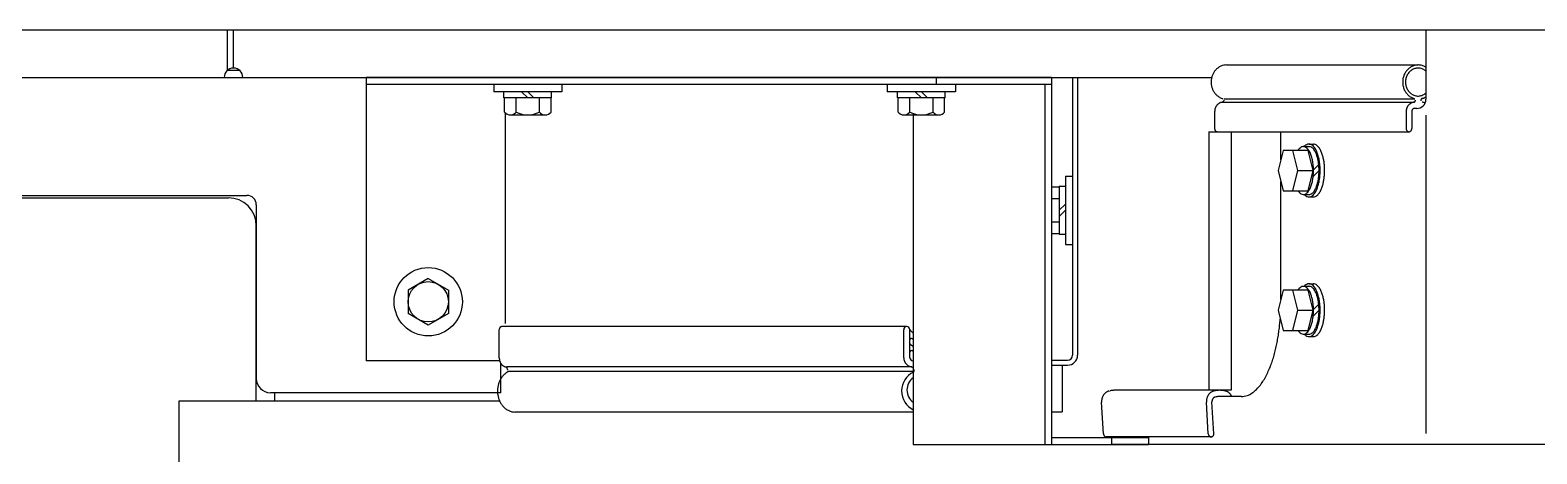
# Model space of a CAD drawing. Extents: x -121210 to 57230, y 84783 to 157800.
# Drawn here: x -101178 to -100656, y 147358 to 147505 of the extents above; entities that cross this region are included whole.
import ezdxf

# ---------------------------------------------------------------- set-up
doc = ezdxf.new("R2010")
doc.units = 0
doc.header["$MEASUREMENT"] = 0
doc.layers.get('0').update_dxf_attribs({"linetype": 'CONTINUOUS'})

# ---------------------------------------------------------------- blocks, each defined once
blk = doc.blocks.new('A$C09AE4EDA')
for p, q in [((5102.08, 1768.57), (3791.1, 1768.57)), ((4199.69, 1768.57), (4199.69, 1754.63)), ((4201.83, 1755.44), (4201.83, 1768.57)), ((4615.51, 1768.57), (4615.51, 1744.69)), ((4546.34, 1756.51), (4612.78, 1756.51)), ((3852.64, 1752.21), (4541.18, 1752.21)), ((4199.76, 1754.69), (4203.9, 1754.69)), ((4485.55, 1752.21), (4247.9, 1752.21)), ((4247.9, 1752.21), (4247.9, 1654.07)), ((4445.56, 1752.21), (4445.56, 1749.74)), ((4485.55, 1752.21), (4485.55, 1625.04)), ((4492.92, 1752.21), (4492.92, 1655.99)), ((4494.64, 1752.21), (4494.64, 1655.99)), ((4485.55, 1749.74), (4247.9, 1749.74)), ((4292.1, 1749.74), (4292.1, 1747.27)), ((4315.75, 1747.27), (4292.1, 1747.27)), ((4295.65, 1745.12), (4295.65, 1747.27)), ((4301.78, 1747.27), (4303.93, 1745.12)), ((4303.93, 1747.27), (4306.08, 1745.12)), ((4312.21, 1745.12), (4312.21, 1747.27)), ((4315.75, 1749.74), (4315.75, 1747.27)), ((4428.64, 1749.74), (4428.64, 1747.27)), ((4452.29, 1747.27), (4428.64, 1747.27)), ((4432.19, 1745.12), (4432.19, 1747.27)), ((4438.32, 1747.27), (4440.47, 1745.12)), ((4440.47, 1747.27), (4442.62, 1745.12)), ((4448.75, 1745.12), (4448.75, 1747.27)), ((4452.29, 1749.74), (4452.29, 1747.27)), ((4483.3, 1749.74), (4483.3, 1625.04)), ((4312.21, 1745.12), (4295.65, 1745.12)), ((4295.86, 1740.21), (4295.86, 1745.12)), ((4299.89, 1740.21), (4299.89, 1745.12)), ((4307.96, 1740.21), (4307.96, 1745.12)), ((4312, 1740.21), (4312, 1745.12)), ((4448.75, 1745.12), (4432.19, 1745.12)), ((4432.4, 1740.21), (4432.4, 1745.12)), ((4436.43, 1740.21), (4436.43, 1745.12)), ((4444.5, 1740.21), (4444.5, 1745.12)), ((4448.54, 1740.21), (4448.54, 1745.12)), ((4545.12, 1743.61), (4611.41, 1743.61)), ((4545.36, 1744.36), (4545.36, 1744.14)), ((4545.37, 1744.79), (4611.61, 1744.79)), ((4612.28, 1741.46), (4611.56, 1741.46)), ((4611.8, 1744.36), (4611.8, 1744.14)), ((4613.75, 1744.36), (4613.75, 1744.14)), ((4296.06, 1739.98), (4296.06, 1666.99)), ((4297.88, 1739.21), (4309.98, 1739.21)), ((4434.42, 1739.21), (4446.52, 1739.21)), ((4437.66, 1739.8), (4437.66, 1625.04)), ((4542.2, 1740.39), (4542.2, 1734.47)), ((4608.64, 1740.39), (4608.64, 1734.47)), ((4610.59, 1740.39), (4610.59, 1734.47)), ((4615.51, 1739.11), (4615.51, 1628.93)), ((4540.19, 1733.4), (4540.19, 1643.84)), ((4540.19, 1733.4), (4609.61, 1733.4)), ((4547.98, 1733.4), (4547.98, 1643.84)), ((4565.13, 1723.72), (4565.13, 1733.4)), ((4565.91, 1726.95), (4564.21, 1719.96)), ((4574.68, 1726.95), (4565.91, 1726.95)), ((4571.03, 1719.96), (4569.32, 1726.95)), ((4572.98, 1728.24), (4574.93, 1728.24)), ((4576.39, 1719.96), (4574.68, 1726.95)), ((4574.93, 1729.1), (4576.49, 1729.1)), ((4564.21, 1719.96), (4565.91, 1712.97)), ((4569.32, 1712.97), (4571.03, 1719.96)), ((4571.03, 1719.96), (4576.39, 1719.96)), ((4574.68, 1712.97), (4576.39, 1719.96)), ((4578.43, 1719.96), (4576.37, 1717.9)), ((4578.32, 1722), (4576.47, 1720.16)), ((4488.3, 1714.49), (4490.45, 1714.49)), ((4488.3, 1714.49), (4488.3, 1697.93)), ((4490.45, 1718.04), (4492.92, 1718.04)), ((4490.45, 1718.04), (4490.45, 1694.39)), ((4565.13, 1675.34), (4565.13, 1716.2)), ((3841.51, 1710.51), (4200.06, 1710.51)), ((3857.26, 1711.36), (4206.51, 1711.36)), ((4485.55, 1714.28), (4488.3, 1714.28)), ((4485.55, 1710.25), (4488.3, 1710.25)), ((4565.91, 1712.97), (4574.68, 1712.97)), ((4572.98, 1711.68), (4574.93, 1711.68)), ((4574.93, 1710.82), (4576.49, 1710.82)), ((4209.73, 1708.13), (4209.73, 1647.94)), ((4490.45, 1708.36), (4488.3, 1706.21)), ((4490.45, 1706.21), (4488.3, 1704.06)), ((4209.73, 1640.09), (4209.73, 1700.84)), ((4485.55, 1702.18), (4488.3, 1702.18)), ((4485.55, 1698.14), (4488.3, 1698.14)), ((4488.3, 1697.93), (4490.45, 1697.93)), ((4490.45, 1694.39), (4492.92, 1694.39)), ((4269.4, 1682.56), (4262.41, 1678.53)), ((4262.41, 1678.53), (4262.41, 1670.46)), ((4269.4, 1682.56), (4276.39, 1678.53)), ((4276.39, 1678.53), (4276.39, 1670.46)), ((4565.91, 1678.57), (4564.21, 1671.58)), ((4574.68, 1678.57), (4565.91, 1678.57)), ((4571.03, 1671.58), (4569.32, 1678.57)), ((4572.98, 1679.86), (4574.93, 1679.86)), ((4576.39, 1671.58), (4574.68, 1678.57)), ((4574.93, 1680.72), (4576.49, 1680.72)), ((4578.32, 1673.62), (4576.47, 1671.78)), ((4269.4, 1666.43), (4262.41, 1670.46)), ((4276.39, 1670.46), (4269.4, 1666.43)), ((4564.21, 1671.58), (4565.91, 1664.59)), ((4569.32, 1664.59), (4571.03, 1671.58)), ((4571.03, 1671.58), (4576.39, 1671.58)), ((4574.68, 1664.59), (4576.39, 1671.58)), ((4578.43, 1671.58), (4576.37, 1669.52)), ((4294.01, 1655.14), (4294.01, 1664.82)), ((4435.4, 1665.89), (4294.91, 1665.89)), ((4434.33, 1655.14), (4434.33, 1664.82)), ((4436.48, 1655.14), (4436.48, 1664.82)), ((4436.62, 1664.68), (4437.66, 1663.66)), ((4565.91, 1664.59), (4574.68, 1664.59)), ((4572.98, 1663.3), (4574.93, 1663.3)), ((4574.93, 1662.44), (4576.49, 1662.44)), ((4437.66, 1659.03), (4436.73, 1659.61)), ((4437.3, 1661.73), (4437.66, 1661.5)), ((4437.66, 1657.31), (4437.3, 1657.53)), ((4294.17, 1654.07), (4247.9, 1654.07)), ((4294.63, 1642.99), (4294.63, 1653.08)), ((4297.03, 1650.87), (4296.64, 1651.69)), ((4437.21, 1651.92), (4296.7, 1651.92)), ((4437.95, 1650.87), (4437.48, 1651.69)), ((4485.55, 1654.27), (4491.2, 1654.27)), ((4485.55, 1652.55), (4491.2, 1652.55)), ((4489.26, 1652.55), (4489.26, 1636.42)), ((4437.96, 1650.35), (4297.04, 1650.35)), ((4294.63, 1642.99), (4214.68, 1642.99)), ((4216.18, 1640.09), (4216.18, 1642.99)), ((4547.98, 1643.84), (4507.6, 1643.84)), ((4551.5, 1641.69), (4543.95, 1641.69)), ((4294.18, 1640.09), (4182.86, 1640.09)), ((4182.86, 1640.09), (4182.86, 1616.44)), ((4437.66, 1636.33), (4299.48, 1636.33)), ((4485.55, 1636.42), (4489.26, 1636.42)), ((4503.64, 1628.72), (4502.98, 1639.7)), ((4539.99, 1628.72), (4539.33, 1639.7)), ((4541.94, 1628.79), (4541.27, 1639.84)), ((4485.55, 1627.51), (4519.23, 1627.51)), ((4540.96, 1627.72), (4504.61, 1627.72)), ((4506.48, 1625.04), (4506.48, 1627.72)), ((4519.23, 1627.51), (4519.23, 1625.04)), ((4437.66, 1625.04), (4519.23, 1625.04)), ((4670.28, 1625.04), (4506.48, 1625.04))]:
    blk.add_line(p, q)
for points in [[(4546.34, 1756.51, 0.051794), (4545.34, 1756.41, 0.051093), (4544.37, 1756.1, 0.048776), (4543.49, 1755.61, 0.047046), (4542.7, 1754.95, 0.044942), (4542.05, 1754.15, 0.042312), (4541.55, 1753.26, 0.040693), (4541.2, 1752.3, 0.040613), (4541.01, 1751.27, 0.038688), (4540.99, 1750.26, 0.039026), (4541.12, 1749.26, 0.040732), (4541.41, 1748.27, 0.041663), (4541.86, 1747.35, 0.043639), (4542.46, 1746.52, 0.046013), (4543.19, 1745.81, 0.048515), (4544.05, 1745.26, 0.050747), (4544.99, 1744.88)], [(4615.5, 1755.69, 0.058747), (4614.43, 1756.23, 0.061683), (4613.25, 1756.49, 0.061371), (4612.06, 1756.46, 0.060414), (4610.91, 1756.14, 0.05748), (4609.87, 1755.57, 0.055136), (4608.97, 1754.76, 0.051411), (4608.26, 1753.79, 0.048757), (4607.77, 1752.69, 0.047549), (4607.48, 1751.51, 0.045857), (4607.43, 1750.32, 0.04602), (4607.59, 1749.14, 0.047627), (4607.97, 1748, 0.049837), (4608.56, 1746.96, 0.052861), (4609.35, 1746.06, 0.05631), (4610.32, 1745.35, 0.059505), (4611.43, 1744.88)], [(4615.51, 1754.38, 0.074368), (4614.44, 1755.08, 0.079825), (4613.2, 1755.42, 0.079811), (4611.94, 1755.35, 0.077559), (4610.75, 1754.89, 0.072292), (4609.75, 1754.11, 0.066842), (4609.01, 1753.07, 0.062585), (4608.55, 1751.88, 0.060876), (4608.39, 1750.6, 0.060472), (4608.55, 1749.33, 0.062507), (4609, 1748.14, 0.066813), (4609.75, 1747.1, 0.07249), (4610.75, 1746.31, 0.077855), (4611.94, 1745.85, 0.08044), (4613.21, 1745.79, 0.07863), (4614.43, 1746.12, 0.07412), (4615.5, 1746.81)], [(4544.92, 1743.61, 0.000012), (4544.65, 1743.57, 0.000012), (4544.39, 1743.51, 0.000012), (4544.14, 1743.43, 0.000012), (4543.89, 1743.31, 0.000012), (4543.64, 1743.17, 0.000011), (4543.41, 1743, 0.000011), (4543.19, 1742.81, 0.00001), (4542.99, 1742.6, 0.000009), (4542.81, 1742.36, 0.000009), (4542.65, 1742.11, 0.000008), (4542.51, 1741.84, 0.000006), (4542.4, 1741.56, 0.000005), (4542.31, 1741.27, 0.000004), (4542.25, 1740.98, 0.000003), (4542.21, 1740.69, 0.000002), (4542.2, 1740.39)], [(4544.91, 1743.6, -0.000002), (4544.96, 1743.61, -0.000002), (4545, 1743.62, -0.000002), (4545.04, 1743.64, -0.000002), (4545.08, 1743.66, -0.000002), (4545.13, 1743.68, -0.000002), (4545.16, 1743.71, -0.000002), (4545.2, 1743.74, -0.000002), (4545.23, 1743.78, -0.000002), (4545.26, 1743.82, -0.000001), (4545.29, 1743.86, -0.000001), (4545.31, 1743.9, -0.000001), (4545.33, 1743.95, -0.000001), (4545.35, 1744, -0.000001), (4545.36, 1744.05), (4545.36, 1744.1), (4545.36, 1744.14)], [(4611.36, 1743.61, 0.000012), (4611.09, 1743.57, 0.000012), (4610.83, 1743.51, 0.000012), (4610.58, 1743.43, 0.000012), (4610.33, 1743.31, 0.000012), (4610.08, 1743.17, 0.000011), (4609.85, 1743, 0.000011), (4609.63, 1742.81, 0.00001), (4609.43, 1742.6, 0.000009), (4609.25, 1742.36, 0.000008), (4609.09, 1742.11, 0.000007), (4608.95, 1741.84, 0.000006), (4608.84, 1741.56, 0.000005), (4608.75, 1741.27, 0.000004), (4608.69, 1740.98, 0.000003), (4608.65, 1740.69, 0.000002), (4608.64, 1740.39)], [(4611.56, 1741.46, 0.000004), (4611.47, 1741.46, 0.000004), (4611.38, 1741.45, 0.000004), (4611.3, 1741.42, 0.000004), (4611.21, 1741.39, 0.000004), (4611.12, 1741.35, 0.000004), (4611.04, 1741.29, 0.000004), (4610.96, 1741.23, 0.000004), (4610.88, 1741.16, 0.000003), (4610.82, 1741.08, 0.000003), (4610.76, 1741, 0.000003), (4610.71, 1740.91, 0.000002), (4610.66, 1740.81, 0.000002), (4610.63, 1740.71, 0.000002), (4610.61, 1740.61, 0.000001), (4610.59, 1740.51, 0.000001), (4610.59, 1740.39)], [(4611.36, 1743.6, -0.000002), (4611.4, 1743.61, -0.000002), (4611.44, 1743.62, -0.000002), (4611.48, 1743.64, -0.000002), (4611.53, 1743.66, -0.000002), (4611.57, 1743.68, -0.000002), (4611.61, 1743.71, -0.000002), (4611.64, 1743.74, -0.000002), (4611.68, 1743.78, -0.000002), (4611.71, 1743.82, -0.000001), (4611.73, 1743.86, -0.000001), (4611.75, 1743.9, -0.000001), (4611.77, 1743.95, -0.000001), (4611.79, 1744, -0.000001), (4611.8, 1744.05), (4611.8, 1744.1), (4611.8, 1744.14)], [(4614.13, 1744.88, 0.000002), (4614.1, 1744.87, 0.000002), (4614.06, 1744.85, 0.000002), (4614.02, 1744.84, 0.000002), (4613.99, 1744.81, 0.000002), (4613.95, 1744.79, 0.000002), (4613.92, 1744.76, 0.000002), (4613.89, 1744.73, 0.000001), (4613.86, 1744.69, 0.000001), (4613.84, 1744.66, 0.000001), (4613.82, 1744.62, 0.000001), (4613.8, 1744.58, 0.000001), (4613.78, 1744.54, 0.000001), (4613.77, 1744.49, 0.000001), (4613.76, 1744.45), (4613.76, 1744.41), (4613.75, 1744.36)], [(4614.1, 1744.87, -0.000004), (4614.19, 1744.9, -0.000004), (4614.27, 1744.92, -0.000004), (4614.35, 1744.95, -0.000004), (4614.44, 1744.98, -0.000004), (4614.52, 1745.01, -0.000004), (4614.61, 1745.04, -0.000004), (4614.69, 1745.08, -0.000004), (4614.77, 1745.11, -0.000004), (4614.86, 1745.15, -0.000004), (4614.94, 1745.19, -0.000004), (4615.02, 1745.23, -0.000004), (4615.1, 1745.27, -0.000004), (4615.19, 1745.32, -0.000004), (4615.27, 1745.36, -0.000004), (4615.35, 1745.41, -0.000004), (4615.43, 1745.46)], [(4615.2, 1743.33, 0.000003), (4615.14, 1743.36, 0.000003), (4615.08, 1743.39, 0.000003), (4615.01, 1743.41, 0.000003), (4614.95, 1743.44, 0.000003), (4614.88, 1743.46, 0.000003), (4614.82, 1743.48, 0.000003), (4614.75, 1743.5, 0.000003), (4614.69, 1743.52, 0.000003), (4614.62, 1743.54, 0.000003), (4614.56, 1743.55, 0.000003), (4614.49, 1743.57, 0.000003), (4614.42, 1743.58, 0.000003), (4614.36, 1743.59, 0.000003), (4614.29, 1743.6, 0.000003), (4614.22, 1743.6, 0.000003), (4614.16, 1743.61)], [(4542.2, 1734.47), (4542.2, 1734.38), (4542.21, 1734.28, -0.000001), (4542.23, 1734.18, -0.000001), (4542.26, 1734.08, -0.000001), (4542.3, 1733.98, -0.000002), (4542.35, 1733.89, -0.000002), (4542.41, 1733.8, -0.000003), (4542.48, 1733.71, -0.000003), (4542.56, 1733.63, -0.000004), (4542.65, 1733.57, -0.000004), (4542.74, 1733.51, -0.000004), (4542.84, 1733.46, -0.000004), (4542.94, 1733.43, -0.000005), (4543.04, 1733.41, -0.000006), (4543.17, 1733.4, -0.000004), (4543.26, 1733.4)], [(4608.64, 1734.47), (4608.65, 1734.28, -0.000002), (4608.71, 1734.08, -0.000003), (4608.8, 1733.89, -0.000005), (4608.93, 1733.71, -0.000007), (4609.09, 1733.57, -0.000008), (4609.28, 1733.47, -0.000009), (4609.48, 1733.41, -0.000009), (4609.67, 1733.4, -0.000008), (4609.85, 1733.43, -0.000008), (4610.02, 1733.5, -0.000008), (4610.19, 1733.61, -0.000007), (4610.33, 1733.75, -0.000006), (4610.45, 1733.92, -0.000005), (4610.53, 1734.12, -0.000003), (4610.58, 1734.32, -0.000001), (4610.59, 1734.52)], [(4571.11, 1712.96, 0.116392), (4572.18, 1711.9, 0.244758), (4573.61, 1711.82, 0.129027), (4574.72, 1712.78, 0.056839), (4575.44, 1714.07, 0.034516), (4575.92, 1715.48, 0.025241), (4576.24, 1716.94, 0.021487), (4576.42, 1718.46, 0.019457), (4576.48, 1719.96, 0.019321), (4576.42, 1721.45, 0.021071), (4576.24, 1722.94, 0.025399), (4575.93, 1724.42, 0.035036), (4575.43, 1725.86, 0.059581), (4574.69, 1727.19, 0.139004), (4573.53, 1728.14, 0.239921), (4572.11, 1727.98, 0.108762), (4571.09, 1726.93)], [(4573.29, 1711.68, 0.160432), (4574.61, 1710.85, 0.214361), (4576.06, 1711.23, 0.093374), (4577.08, 1712.38, 0.046896), (4577.77, 1713.77, 0.030543), (4578.24, 1715.26, 0.023293), (4578.55, 1716.8, 0.020143), (4578.73, 1718.38, 0.018431), (4578.79, 1719.96, 0.018265), (4578.73, 1721.52, 0.019734), (4578.56, 1723.08, 0.023277), (4578.25, 1724.62, 0.030786), (4577.77, 1726.13, 0.048268), (4577.07, 1727.56, 0.098865), (4576.01, 1728.73, 0.221243), (4574.53, 1729.05, 0.151005), (4573.26, 1728.2)], [(4574.93, 1711.68, 0.166936), (4576.01, 1712.09, 0.080631), (4576.8, 1712.97, 0.043809), (4577.36, 1714.01, 0.029217), (4577.77, 1715.14, 0.022092), (4578.06, 1716.3, 0.018622), (4578.27, 1717.5, 0.01671), (4578.39, 1718.72, 0.016004), (4578.43, 1719.96, 0.015448), (4578.39, 1721.16, 0.016318), (4578.28, 1722.36, 0.018301), (4578.08, 1723.55, 0.022065), (4577.79, 1724.72, 0.029284), (4577.38, 1725.87, 0.044665), (4576.8, 1726.95, 0.083559), (4575.99, 1727.85, 0.172695), (4574.88, 1728.24)], [(4576.49, 1710.82, 0.168059), (4577.69, 1711.28, 0.080168), (4578.56, 1712.25, 0.043632), (4579.18, 1713.4, 0.029133), (4579.63, 1714.65, 0.02205), (4579.95, 1715.93, 0.018599), (4580.17, 1717.25, 0.016695), (4580.3, 1718.6, 0.015865), (4580.35, 1719.96, 0.015446), (4580.31, 1721.29, 0.016316), (4580.18, 1722.61, 0.018301), (4579.97, 1723.92, 0.022065), (4579.64, 1725.22, 0.029286), (4579.19, 1726.48, 0.044671), (4578.56, 1727.67, 0.083578), (4577.66, 1728.67, 0.172704), (4576.44, 1729.1)], [(4571.11, 1664.58, 0.116392), (4572.18, 1663.52, 0.244758), (4573.61, 1663.44, 0.129027), (4574.72, 1664.4, 0.056839), (4575.44, 1665.69, 0.034516), (4575.92, 1667.1, 0.025241), (4576.24, 1668.56, 0.021487), (4576.42, 1670.08, 0.019457), (4576.48, 1671.58, 0.019321), (4576.42, 1673.07, 0.021071), (4576.24, 1674.56, 0.025399), (4575.93, 1676.04, 0.035036), (4575.43, 1677.48, 0.059581), (4574.69, 1678.81, 0.139004), (4573.53, 1679.76, 0.239921), (4572.11, 1679.6, 0.108762), (4571.09, 1678.55)], [(4573.29, 1663.3, 0.160432), (4574.61, 1662.47, 0.214361), (4576.06, 1662.85, 0.093374), (4577.08, 1664, 0.046896), (4577.77, 1665.39, 0.030543), (4578.24, 1666.88, 0.023293), (4578.55, 1668.42, 0.020143), (4578.73, 1670, 0.018431), (4578.79, 1671.58, 0.018265), (4578.73, 1673.14, 0.019734), (4578.56, 1674.7, 0.023277), (4578.25, 1676.24, 0.030786), (4577.77, 1677.75, 0.048268), (4577.07, 1679.18, 0.098865), (4576.01, 1680.35, 0.221243), (4574.53, 1680.67, 0.151005), (4573.26, 1679.82)], [(4574.93, 1663.3, 0.166936), (4576.01, 1663.71, 0.080631), (4576.8, 1664.59, 0.043809), (4577.36, 1665.63, 0.029217), (4577.77, 1666.76, 0.022092), (4578.06, 1667.92, 0.018622), (4578.27, 1669.12, 0.01671), (4578.39, 1670.34, 0.016004), (4578.43, 1671.58, 0.015448), (4578.39, 1672.78, 0.016318), (4578.28, 1673.98, 0.018301), (4578.08, 1675.17, 0.022065), (4577.79, 1676.34, 0.029284), (4577.38, 1677.49, 0.044665), (4576.8, 1678.57, 0.083559), (4575.99, 1679.47, 0.172695), (4574.88, 1679.86)], [(4576.49, 1662.44, 0.168059), (4577.69, 1662.9, 0.080168), (4578.56, 1663.87, 0.043632), (4579.18, 1665.02, 0.029133), (4579.63, 1666.27, 0.02205), (4579.95, 1667.55, 0.018599), (4580.17, 1668.87, 0.016695), (4580.3, 1670.22, 0.015865), (4580.35, 1671.58, 0.015446), (4580.31, 1672.91, 0.016316), (4580.18, 1674.23, 0.018301), (4579.97, 1675.54, 0.022065), (4579.64, 1676.84, 0.029286), (4579.19, 1678.1, 0.044671), (4578.56, 1679.29, 0.083578), (4577.66, 1680.29, 0.172704), (4576.44, 1680.72)], [(4551.5, 1641.69, 0.083037), (4553.45, 1642.02, 0.065568), (4555.22, 1642.92, 0.046867), (4556.75, 1644.18, 0.0339), (4558.06, 1645.68, 0.025436), (4559.19, 1647.33, 0.019958), (4560.17, 1649.07, 0.016303), (4561.02, 1650.88, 0.013605), (4561.76, 1652.73, 0.011819), (4562.41, 1654.62, 0.010469), (4562.97, 1656.55, 0.009364), (4563.46, 1658.48, 0.008615), (4563.87, 1660.44, 0.008102), (4564.23, 1662.44, 0.007613), (4564.52, 1664.45, 0.007196), (4564.75, 1666.44, 0.006933), (4564.93, 1668.45)], [(4294.91, 1665.89, 0.000004), (4294.83, 1665.89, 0.000004), (4294.75, 1665.88, 0.000004), (4294.67, 1665.85, 0.000004), (4294.59, 1665.82, 0.000004), (4294.51, 1665.78, 0.000004), (4294.43, 1665.73, 0.000004), (4294.36, 1665.67, 0.000004), (4294.29, 1665.6, 0.000003), (4294.23, 1665.52, 0.000003), (4294.18, 1665.44, 0.000003), (4294.13, 1665.35, 0.000002), (4294.09, 1665.26, 0.000002), (4294.06, 1665.17, 0.000002), (4294.04, 1665.07, 0.000001), (4294.02, 1664.97, 0.000001), (4294.01, 1664.87)], [(4294.01, 1655.14, 0.000001), (4294.02, 1654.85), (4294.06, 1654.56, -0.000001), (4294.12, 1654.25, -0.000002), (4294.2, 1653.95, -0.000003), (4294.32, 1653.65, -0.000004), (4294.45, 1653.38, -0.000005), (4294.6, 1653.13, -0.000006), (4294.77, 1652.9, -0.000007), (4294.97, 1652.68, -0.000009), (4295.21, 1652.46, -0.000011), (4295.47, 1652.28, -0.000012), (4295.74, 1652.13, -0.000012), (4296.03, 1652.02, -0.000013), (4296.32, 1651.95, -0.000013), (4296.61, 1651.92, -0.000013), (4296.89, 1651.93)], [(4296.84, 1650.12, 0.047675), (4295.92, 1649.46, 0.042912), (4295.15, 1648.65, 0.040299), (4294.5, 1647.7, 0.037228), (4294, 1646.66, 0.034572), (4293.66, 1645.58, 0.034013), (4293.47, 1644.43, 0.03268), (4293.44, 1643.3, 0.033002), (4293.55, 1642.16, 0.033776), (4293.81, 1641.06, 0.035498), (4294.22, 1640, 0.038054), (4294.78, 1639.01, 0.041446), (4295.49, 1638.13, 0.045541), (4296.35, 1637.38, 0.049928), (4297.33, 1636.8, 0.053794), (4298.4, 1636.44, 0.056008), (4299.53, 1636.33)], [(4296.85, 1650.12, -0.000002), (4296.89, 1650.15, -0.000002), (4296.93, 1650.18, -0.000002), (4296.97, 1650.22, -0.000002), (4297, 1650.27, -0.000002), (4297.02, 1650.31, -0.000001), (4297.05, 1650.36, -0.000001), (4297.07, 1650.41, -0.000001), (4297.08, 1650.47, -0.000001), (4297.09, 1650.52, -0.000001), (4297.09, 1650.6), (4297.09, 1650.6), (4297.09, 1650.6), (4297.09, 1650.6), (4297.09, 1650.6), (4297.09, 1650.6), (4297.09, 1650.6)], [(4505.72, 1643.64, 0.000014), (4505.44, 1643.56, 0.000014), (4505.15, 1643.46, 0.000014), (4504.87, 1643.32, 0.000013), (4504.59, 1643.15, 0.000013), (4504.33, 1642.96, 0.000012), (4504.09, 1642.74, 0.000012), (4503.87, 1642.49, 0.000011), (4503.66, 1642.22, 0.00001), (4503.48, 1641.93, 0.000009), (4503.33, 1641.63, 0.000008), (4503.2, 1641.31, 0.000006), (4503.1, 1640.99, 0.000005), (4503.03, 1640.66, 0.000004), (4502.99, 1640.33, 0.000002), (4502.97, 1640, 0.000001), (4502.98, 1639.69)], [(4507.6, 1643.84, 0.000005), (4507.5, 1643.84, 0.000005), (4507.4, 1643.84, 0.000005), (4507.3, 1643.84, 0.000005), (4507.19, 1643.83, 0.000005), (4507.09, 1643.83, 0.000005), (4506.99, 1643.82, 0.000005), (4506.89, 1643.81, 0.000005), (4506.78, 1643.8, 0.000005), (4506.68, 1643.79, 0.000005), (4506.58, 1643.78, 0.000005), (4506.47, 1643.77, 0.000005), (4506.37, 1643.76, 0.000005), (4506.26, 1643.74, 0.000005), (4506.16, 1643.72, 0.000005), (4506.06, 1643.71, 0.000005), (4505.95, 1643.69)], [(4542.07, 1643.64, 0.000014), (4541.78, 1643.56, 0.000014), (4541.5, 1643.46, 0.000014), (4541.22, 1643.32, 0.000013), (4540.94, 1643.15, 0.000013), (4540.68, 1642.96, 0.000012), (4540.44, 1642.74, 0.000012), (4540.22, 1642.49, 0.000011), (4540.01, 1642.22, 0.00001), (4539.83, 1641.93, 0.000009), (4539.68, 1641.63, 0.000007), (4539.55, 1641.31, 0.000006), (4539.45, 1640.99, 0.000005), (4539.38, 1640.66, 0.000004), (4539.34, 1640.33, 0.000002), (4539.32, 1640, 0.000001), (4539.33, 1639.69)], [(4542.44, 1641.53, 0.000006), (4542.31, 1641.49, 0.000006), (4542.19, 1641.45, 0.000006), (4542.07, 1641.39, 0.000006), (4541.95, 1641.32, 0.000006), (4541.84, 1641.23, 0.000005), (4541.74, 1641.14, 0.000005), (4541.64, 1641.03, 0.000005), (4541.56, 1640.91, 0.000004), (4541.48, 1640.79, 0.000004), (4541.42, 1640.66, 0.000003), (4541.36, 1640.52, 0.000003), (4541.32, 1640.38, 0.000002), (4541.29, 1640.24, 0.000002), (4541.27, 1640.1, 0.000001), (4541.27, 1639.95), (4541.27, 1639.81)], [(4545.81, 1643.64, 0.000011), (4545.57, 1643.69, 0.000011), (4545.33, 1643.73, 0.000011), (4545.09, 1643.77, 0.000011), (4544.85, 1643.8, 0.000011), (4544.61, 1643.82, 0.000011), (4544.38, 1643.83, 0.000011), (4544.14, 1643.84, 0.000011), (4543.91, 1643.84, 0.000011), (4543.68, 1643.84, 0.00001), (4543.47, 1643.83, 0.00001), (4543.27, 1643.82, 0.00001), (4543.06, 1643.8, 0.00001), (4542.85, 1643.77, 0.00001), (4542.65, 1643.75, 0.00001), (4542.44, 1643.71, 0.00001), (4542.23, 1643.67)], [(4543.95, 1641.69, 0.000004), (4543.87, 1641.69, 0.000004), (4543.79, 1641.69, 0.000004), (4543.71, 1641.69, 0.000004), (4543.62, 1641.68, 0.000004), (4543.54, 1641.68, 0.000004), (4543.46, 1641.67, 0.000004), (4543.38, 1641.67, 0.000004), (4543.3, 1641.66, 0.000004), (4543.21, 1641.65, 0.000004), (4543.13, 1641.64, 0.000004), (4543.05, 1641.63, 0.000004), (4542.96, 1641.62, 0.000004), (4542.88, 1641.61, 0.000004), (4542.8, 1641.6, 0.000004), (4542.71, 1641.58, 0.000004), (4542.63, 1641.57)], [(4548.18, 1641.71, 0.000004), (4548.09, 1641.89, 0.000004), (4547.98, 1642.08, 0.000005), (4547.86, 1642.26, 0.000005), (4547.73, 1642.43, 0.000006), (4547.59, 1642.59, 0.000006), (4547.44, 1642.75, 0.000007), (4547.29, 1642.9, 0.000007), (4547.12, 1643.03, 0.000007), (4546.95, 1643.16, 0.000008), (4546.77, 1643.27, 0.000008), (4546.58, 1643.37, 0.000008), (4546.39, 1643.46, 0.000009), (4546.2, 1643.54, 0.000009), (4546, 1643.6, 0.000009), (4545.8, 1643.65, 0.000009), (4545.6, 1643.68)], [(4503.64, 1628.73), (4503.65, 1628.64), (4503.67, 1628.54, -0.000001), (4503.69, 1628.45, -0.000001), (4503.72, 1628.35, -0.000002), (4503.77, 1628.26, -0.000002), (4503.82, 1628.17, -0.000002), (4503.88, 1628.08, -0.000003), (4503.95, 1628.01, -0.000003), (4504.02, 1627.94, -0.000004), (4504.11, 1627.87, -0.000004), (4504.19, 1627.82, -0.000004), (4504.29, 1627.78, -0.000004), (4504.38, 1627.75, -0.000004), (4504.48, 1627.73, -0.000004), (4504.58, 1627.72, -0.000004), (4504.65, 1627.72)], [(4539.99, 1628.73), (4540.02, 1628.54, -0.000002), (4540.08, 1628.34, -0.000004), (4540.18, 1628.16, -0.000005), (4540.31, 1627.99, -0.000007), (4540.47, 1627.86, -0.000008), (4540.66, 1627.77, -0.000009), (4540.86, 1627.72, -0.000009), (4541.05, 1627.72, -0.000008), (4541.22, 1627.75, -0.000008), (4541.39, 1627.83, -0.000008), (4541.55, 1627.94, -0.000007), (4541.69, 1628.08, -0.000006), (4541.8, 1628.25, -0.000005), (4541.88, 1628.44, -0.000003), (4541.93, 1628.63, -0.000001), (4541.94, 1628.83)]]:
    blk.add_lwpolyline(points, format="xyb")
for centre, radius in [((4269.4, 1674.5), 11.83), ((4269.4, 1674.5), 6.99), ((4804.97, 1481.62), 155.89)]:
    blk.add_circle(centre, radius)
for centre, radius, start, end in [((4201.83, 1752.21), 3.23, 0, 180), ((4612.28, 1744.69), 3.23, 270, 0), ((4297.88, 1741.73), 2.53, 217.0345, 322.9655), ((4303.93, 1747.81), 8.6, 242.0243, 297.9757), ((4309.98, 1741.73), 2.53, 217.0345, 322.9655), ((4434.42, 1741.73), 2.53, 217.0345, 322.9655), ((4440.47, 1747.81), 8.6, 242.0243, 297.9757), ((4446.52, 1741.73), 2.53, 217.0345, 322.9655), ((4200.06, 1700.84), 9.68, 0, 90), ((4206.51, 1708.13), 3.23, 0, 90), ((4435.4, 1664.82), 1.08, 0, 180), ((4436.99, 1665.06), 0.538, 188.7177, 225.6437), ((4437.01, 1661.27), 0.538, 58.1092, 180), ((4437.01, 1660.06), 0.538, 180, 238.1092), ((4437.01, 1657.08), 0.538, 58.1092, 180), ((4437.55, 1655.14), 3.23, 180, 270), ((4437.55, 1655.14), 1.08, 180, 270), ((4437.01, 1651.42), 0.538, 30, 81.7367), ((4491.2, 1655.99), 3.44, 270, 0), ((4491.2, 1655.99), 1.72, 270, 0), ((4214.68, 1647.94), 4.95, 180, 270), ((4440.88, 1643.59), 7.26, 115.8644, 243.6122), ((4440.61, 1643.96), 5.16, 124.9539, 235.0461), ((4437.48, 1650.6), 0.538, 295.8644, 30)]:
    blk.add_arc(centre, radius, start, end)

msp = doc.modelspace()

# ---------------------------------------------------------------- block references
msp.add_blockref('A$C09AE4EDA', (-105309.79, 145736.59))

doc.saveas('drawing.dxf')
